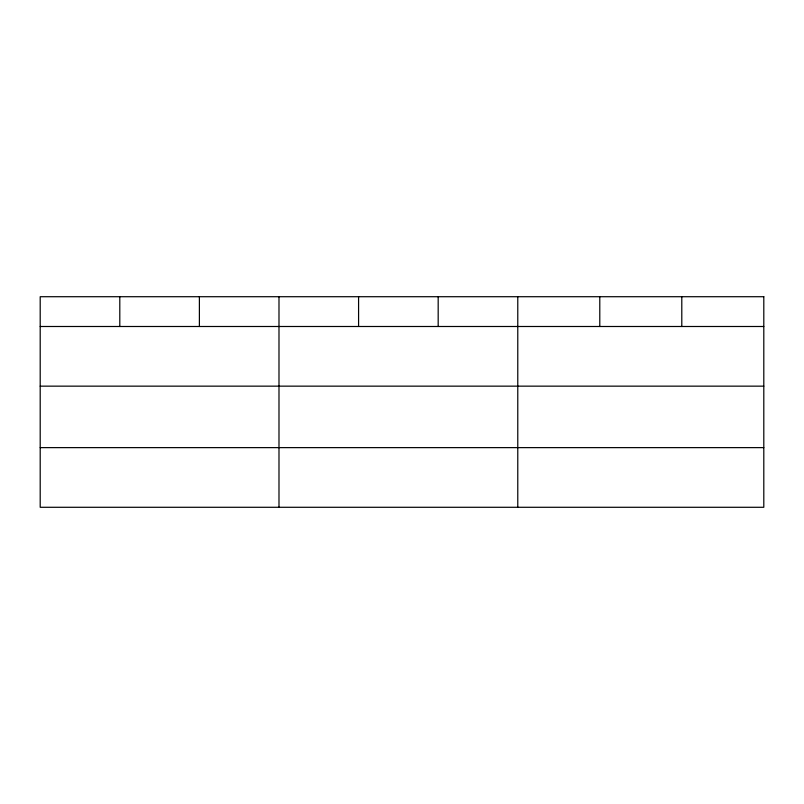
<?xml version="1.0" encoding="UTF-8"?>
<svg xmlns="http://www.w3.org/2000/svg" width="804" height="804" viewBox="0 0 804 804"><rect width="100%" height="100%" fill="white"/><g stroke="black" fill="none" stroke-linecap="round" stroke-linejoin="round"><path stroke-width="1.21" d="M40.2 326.494L763.8 326.494M40.2 386.151L763.8 386.151M40.2 447.627L763.8 447.627M681.792 296.716L681.792 326.494M599.784 296.716L599.784 326.494M517.776 296.716L517.776 507.284M438.18 296.716L438.18 326.494M358.584 296.716L358.584 326.494M278.988 296.716L278.988 507.284M199.392 296.716L199.392 326.494M119.796 296.716L119.796 326.494M763.8 296.716L40.2 296.716L40.2 507.284L763.8 507.284L763.8 296.716"/></g></svg>
